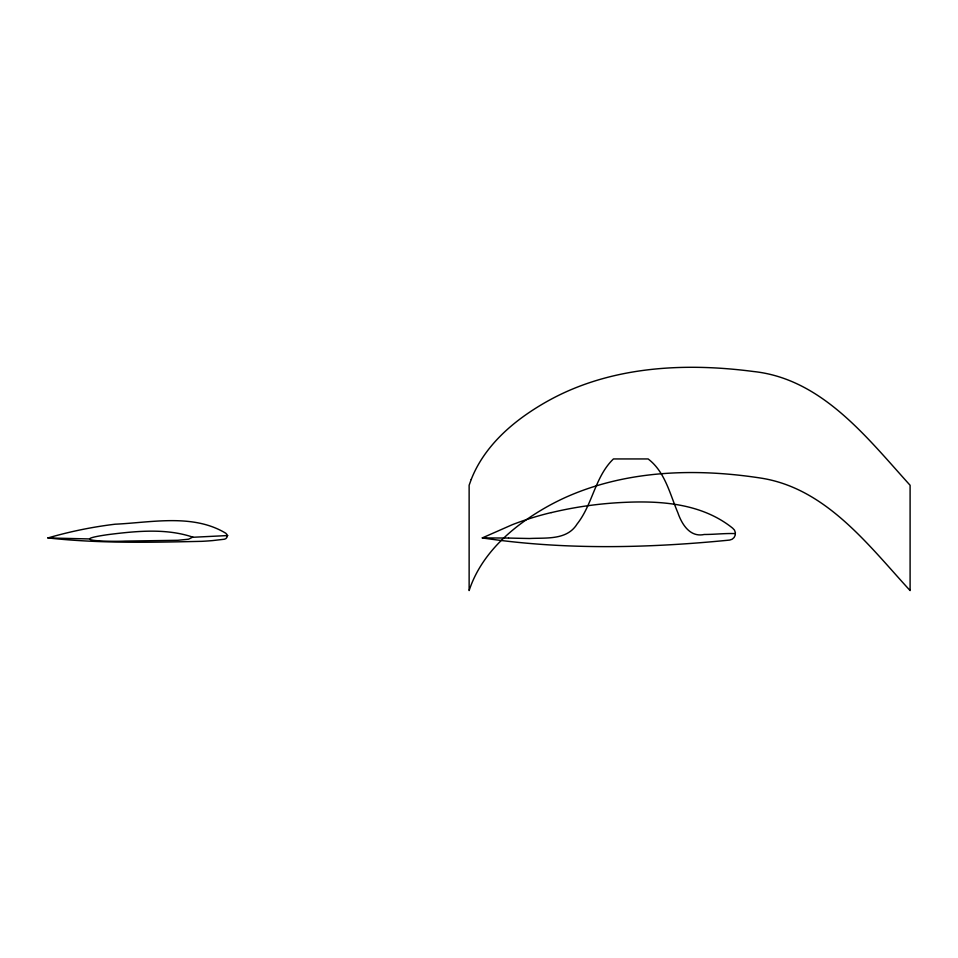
<?xml version="1.0" encoding="UTF-8"?>
<svg xmlns="http://www.w3.org/2000/svg" width="958" height="958" viewBox="0 0 958 958"><rect width="100%" height="100%" fill="white"/><g stroke="black" fill="none" stroke-linecap="round" stroke-linejoin="round"><path stroke-width="1.44" d="M551.197 512.638A388.625 388.625 0 0 1 624.58 502.363C662.002 500.627 702.25 503.704 732.642 528.157A6.586 6.586 0 0 1 729.673 540.072C647.572 548.239 564.082 550.108 482.293 537.917L512.434 524.637A303.866 303.866 0 0 1 551.185 512.59M192.762 537.282L227.884 535.546M735.373 533.546L733.265 533.534M482.305 537.917L508.53 538.049M732.786 533.534C723.266 533.402 713.77 534.492 704.25 534.48C690.047 537.594 681.88 524.409 677.833 512.662C669.87 494.005 665.151 471.875 648.123 458.942L613.443 458.942C595.026 476.629 592.715 504.303 577.123 523.978C567.004 540.444 546.036 537.63 529.475 538.504A529.738 1.03 0.8 0 1 508.566 538.049M47.9 537.917C98.949 543.581 150.478 542.456 201.743 541.33A294.825 294.825 0 0 0 212.616 540.587L224.4 539.222A3.293 3.293 0 0 0 225.777 533.235C193.013 513.356 151.256 522.541 115.14 524.206A419.568 419.568 0 0 0 47.912 537.953L89.178 538.935M192.738 537.127L188.582 539.198L177.889 540.288L124.911 541.102C113.846 541.761 62.857 541.09 108.003 534.624C135.773 531.127 165.985 528.038 192.738 537.127M471.228 479.443L469.133 485.263L469.133 590.571C479.108 559.987 502.519 535.797 528.708 518.11A254.876 254.876 0 0 1 549.832 505.213A243.787 243.787 0 0 1 564.909 497.681C625.754 470.139 695.197 468.031 760.329 478.006C825.748 487.85 868.271 545.066 910.1 590.571L910.1 485.263C867.074 437.842 821.976 378.685 753.323 371.488C690.287 363.262 623.562 365.621 564.909 392.373A243.787 243.787 0 0 0 549.832 399.917A254.876 254.876 0 0 0 528.708 412.802C504.207 429.4 482.173 451.469 471.228 479.443"/></g></svg>
